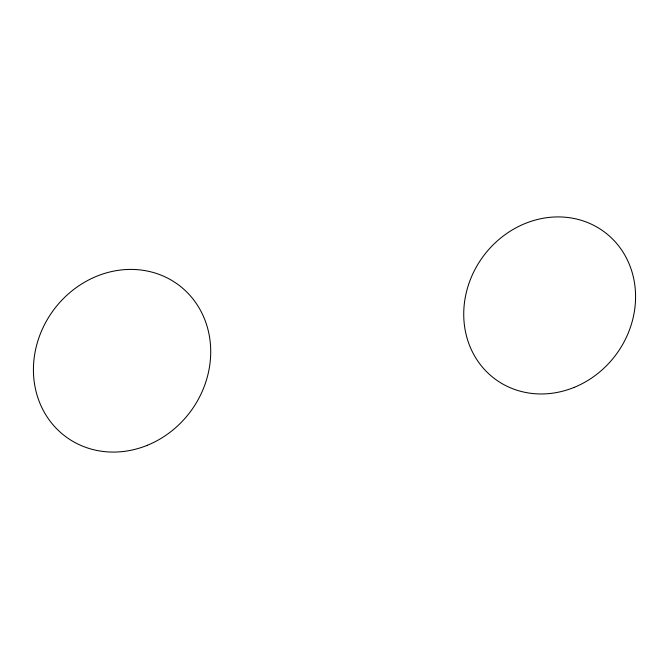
<?xml version="1.0" encoding="UTF-8"?>
<svg xmlns="http://www.w3.org/2000/svg" width="669" height="669" viewBox="0 0 669 669"><rect width="100%" height="100%" fill="white"/><g stroke="black" fill="none" stroke-linecap="round" stroke-linejoin="round"><path stroke-width="1" d="M574.111 387.401A91.628 82.613 -53.4 0 0 608.765 235.488A91.628 82.613 -53.4 0 0 466.092 293.44A91.628 82.613 -53.4 0 0 574.111 387.401M147.297 445.303A94.538 85.231 -53.4 0 0 183.063 288.573A94.538 85.231 -53.4 0 0 35.858 348.365A94.538 85.231 -53.4 0 0 147.297 445.303"/></g></svg>
